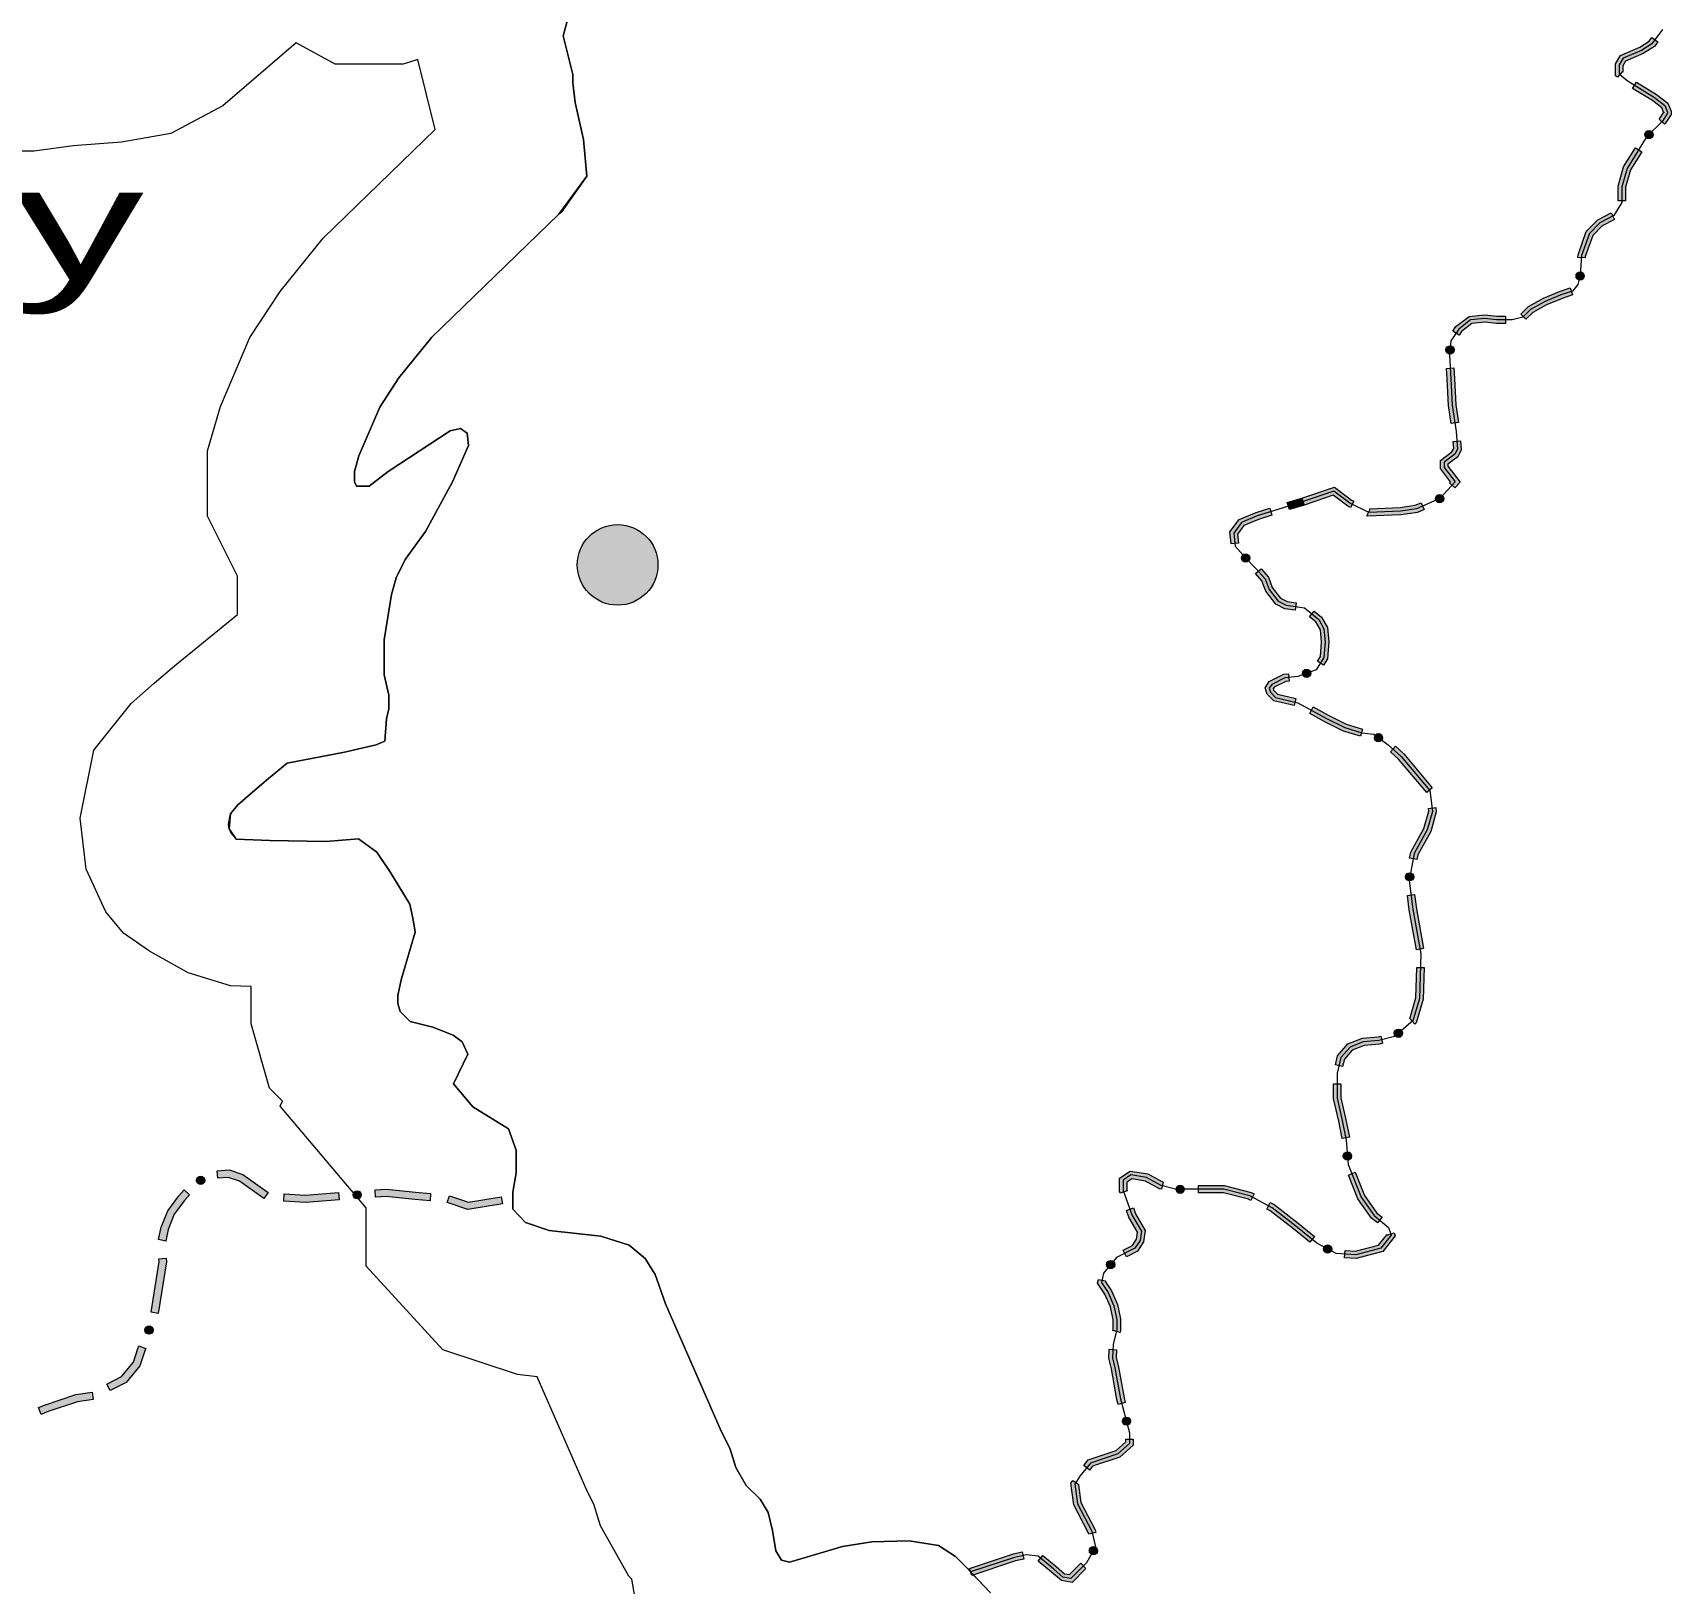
# Model space of a CAD drawing. Header units: metres. Extents: x -835890 to 1024355, y 79891 to 2211954.
# Drawn here: x -549142 to -459810, y 1878046 to 1962605 of the extents above; entities that cross this region are included whole.
import ezdxf

# ---------------------------------------------------------------- set-up
doc = ezdxf.new("R2010")
doc.units = ezdxf.units.M
doc.header["$LTSCALE"] = 2200
for name, color, linetype, lineweight in [('11', 7, 'Continuous', 13), ('15', 7, 'Continuous', 13), ('18', 7, 'Continuous', 13), ('20', 7, 'Continuous', 13), ('35', 7, 'Continuous', 13), ('36', 7, 'Continuous', 13), ('37', 7, 'Continuous', 13), ('8', 7, 'Continuous', 13)]:
    doc.layers.add(name, color=color, linetype=linetype, lineweight=lineweight)

msp = doc.modelspace()

# ---------------------------------------------------------------- hatches: boundary and pattern name
at = {"layer": '37'}
for points in [[(-462743, 1960175), (-462848, 1960263), (-462848, 1960913), (-462573, 1961373), (-461529, 1961822), (-461005, 1962151), (-460864, 1962345), (-460540, 1962110), (-460726, 1961853), (-461343, 1961467), (-462296, 1961057), (-462448, 1960802), (-462448, 1960450), (-462486, 1960482)], [(-460463, 1957896), (-460451, 1957909), (-460210, 1958271), (-460210, 1958244), (-460317, 1958514), (-460836, 1958904), (-461913, 1959573), (-461702, 1959913), (-460610, 1959234), (-459987, 1958766), (-459810, 1958321), (-459810, 1958150), (-460139, 1957654), (-460180, 1957614)], [(-460869, 1957206, 1), (-461187, 1956887, 1)], [(-462706, 1953443), (-462706, 1954233), (-462405, 1955288), (-461757, 1956328), (-461418, 1956117), (-462036, 1955125), (-462306, 1954177), (-462306, 1953443)], [(-464902, 1950349), (-464892, 1950491), (-464440, 1951775), (-463816, 1952402), (-463087, 1952777), (-462904, 1952422), (-463577, 1952075), (-464093, 1951557), (-464497, 1950410), (-464503, 1950323)], [(-464715, 1949556, 1), (-464838, 1949123, 1)], [(-468015, 1947260), (-467597, 1947679), (-466778, 1948127), (-465906, 1948492), (-465315, 1948689), (-465188, 1948310), (-465765, 1948117), (-466604, 1947766), (-467354, 1947356), (-467731, 1946978)], [(-471711, 1946334), (-471546, 1946582), (-470832, 1947139), (-469969, 1947218), (-469318, 1947145), (-468843, 1947145), (-468843, 1946745), (-469341, 1946745), (-469973, 1946816), (-470679, 1946751), (-471249, 1946307), (-471378, 1946112)], [(-471849, 1945534, 1), (-471890, 1945086, 1)], [(-471807, 1941296), (-471953, 1942276), (-472025, 1943716), (-472057, 1944301), (-471658, 1944323), (-471625, 1943737), (-471555, 1942316), (-471411, 1941355)], [(-471902, 1938055), (-471843, 1938118), (-472382, 1938832), (-472382, 1939285), (-471769, 1939745), (-471672, 1939940), (-471700, 1940317), (-471301, 1940347), (-471265, 1939860), (-471453, 1939482), (-471982, 1939085), (-471982, 1938966), (-471323, 1938092), (-471608, 1937784)], [(-479946, 1937228), (-478172, 1937826), (-477235, 1937123), (-477119, 1937065), (-477297, 1936707), (-477446, 1936781), (-478244, 1937380), (-479819, 1936849)], [(-480744, 1936979), (-479942, 1937230), (-479823, 1936848), (-480624, 1936597)], [(-476223, 1936620), (-476262, 1936640), (-474587, 1936709), (-473763, 1936834), (-473436, 1936976), (-473276, 1936610), (-473651, 1936446), (-474548, 1936311), (-476348, 1936236), (-476401, 1936262)], [(-472233, 1937283, 1), (-472646, 1937103, 1)], [(-483803, 1934724), (-483868, 1935380), (-483361, 1936058), (-482447, 1936440), (-481698, 1936677), (-481577, 1936296), (-482309, 1936064), (-483106, 1935731), (-483455, 1935265), (-483405, 1934764)], [(-483178, 1934121, 1), (-482860, 1933802, 1)], [(-480313, 1931115), (-480870, 1931195), (-481368, 1931444), (-481913, 1932148), (-482125, 1932714), (-482473, 1933113), (-482171, 1933376), (-481776, 1932923), (-481560, 1932345), (-481107, 1931761), (-480749, 1931581), (-480256, 1931511)], [(-479099, 1928338), (-478937, 1928592), (-478871, 1929383), (-478937, 1930038), (-479182, 1930470), (-479535, 1930759), (-479281, 1931068), (-478871, 1930732), (-478547, 1930162), (-478470, 1929387), (-478547, 1928461), (-478761, 1928123)], [(-479480, 1927744, 1), (-479903, 1927592, 1)], [(-480363, 1925907), (-481481, 1926171), (-481840, 1926531), (-481957, 1926883), (-481731, 1927223), (-480938, 1927621), (-480679, 1927647), (-480639, 1927249), (-480824, 1927230), (-481457, 1926913), (-481516, 1926824), (-481490, 1926747), (-481279, 1926534), (-480271, 1926297)], [(-476760, 1924239), (-477676, 1924521), (-478692, 1925031), (-479521, 1925485), (-479329, 1925836), (-478506, 1925385), (-477526, 1924894), (-476642, 1924621)], [(-475951, 1924291, 1), (-475587, 1924025, 1)], [(-473144, 1921175), (-474679, 1922995), (-475119, 1923392), (-474851, 1923689), (-474391, 1923273), (-472838, 1921433)], [(-474074, 1917590), (-474012, 1917910), (-473295, 1919205), (-473027, 1920145), (-473046, 1920296), (-472649, 1920345), (-472620, 1920114), (-472923, 1919051), (-473631, 1917771), (-473682, 1917513)], [(-474026, 1916791, 1), (-474112, 1916349, 1)], [(-473707, 1912587), (-474091, 1914770), (-474197, 1915554), (-473801, 1915608), (-473695, 1914832), (-473313, 1912656)], [(-474056, 1908844), (-474068, 1908834), (-473736, 1909969), (-473687, 1911632), (-473287, 1911620), (-473337, 1909905), (-473718, 1908608), (-473795, 1908541)], [(-474513, 1908188, 1), (-474855, 1907894, 1)], [(-478120, 1906322), (-477997, 1906813), (-477435, 1907458), (-476649, 1907773), (-475780, 1907846), (-475645, 1907880), (-475548, 1907492), (-475714, 1907450), (-476556, 1907380), (-477197, 1907123), (-477632, 1906623), (-477732, 1906225)], [(-477751, 1902299), (-477939, 1903242), (-478229, 1904478), (-478229, 1905286), (-477829, 1905286), (-477829, 1904524), (-477548, 1903327), (-477359, 1902377)], [(-477481, 1901567, 1), (-477447, 1901118, 1)], [(-540184, 1899900, 1), (-539798, 1900131, 1)], [(-536539, 1899027), (-537870, 1899977), (-538487, 1900183), (-539060, 1900142), (-539088, 1900541), (-538436, 1900587), (-537686, 1900337), (-536306, 1899352)], [(-489855, 1899315), (-489894, 1899423), (-489894, 1900137), (-489312, 1900527), (-488344, 1900365), (-487551, 1899931), (-487505, 1899918), (-487610, 1899533), (-487702, 1899558), (-488477, 1899982), (-489221, 1900106), (-489494, 1899924), (-489494, 1899494), (-489479, 1899452)], [(-475829, 1897697), (-476151, 1897962), (-476894, 1899004), (-477414, 1900309), (-477042, 1900457), (-476540, 1899197), (-475856, 1898237), (-475575, 1898006)], [(-540592, 1899222), (-540877, 1898923), (-541428, 1898168), (-541766, 1897342), (-541895, 1896708), (-542287, 1896788), (-542150, 1897459), (-541780, 1898365), (-541185, 1899180), (-540881, 1899498)], [(-532437, 1898953), (-534277, 1898810), (-535456, 1898875), (-535434, 1899275), (-534281, 1899211), (-532468, 1899352)], [(-531679, 1899212, 1), (-531231, 1899247, 1)], [(-527483, 1898909), (-528318, 1898967), (-529874, 1899131), (-530447, 1899100), (-530469, 1899499), (-529864, 1899532), (-528283, 1899366), (-527455, 1899308)], [(-486359, 1899530, 1), (-486809, 1899530, 1)], [(-485584, 1899730), (-484179, 1899730), (-482705, 1899360), (-482551, 1899279), (-482739, 1898925), (-482850, 1898984), (-484229, 1899330), (-485584, 1899330)], [(-523532, 1898733), (-525420, 1898427), (-526544, 1898802), (-526418, 1899182), (-525387, 1898837), (-523596, 1899128)], [(-489695, 1896213), (-489190, 1896466), (-488959, 1896813), (-488904, 1897200), (-489377, 1898014), (-489510, 1898376), (-489134, 1898514), (-489013, 1898185), (-488488, 1897281), (-488576, 1896667), (-488915, 1896156), (-489515, 1895855)], [(-481668, 1898809), (-481456, 1898697), (-480157, 1897683), (-479265, 1896956), (-479517, 1896646), (-480407, 1897371), (-481675, 1898360), (-481856, 1898456)], [(-477595, 1896193), (-477021, 1896155), (-475762, 1896487), (-475301, 1897066), (-475291, 1897036), (-474911, 1897162), (-474853, 1896986), (-475532, 1896135), (-476983, 1895752), (-477621, 1895794)], [(-541871, 1895772), (-541855, 1895583), (-542297, 1892759), (-542692, 1892821), (-542257, 1895598), (-542269, 1895739)], [(-490227, 1895598, 1), (-490515, 1895252, 1)], [(-478345, 1896171, 1), (-478742, 1896384, 1)], [(-490250, 1891822), (-490229, 1891908), (-490239, 1892415), (-490389, 1893121), (-490689, 1893807), (-491086, 1894404), (-491040, 1894617), (-490649, 1894533), (-490660, 1894485), (-490336, 1894000), (-490006, 1893243), (-489840, 1892461), (-489828, 1891863), (-489862, 1891725)], [(-542904, 1891650, 1), (-542703, 1892053, 1)], [(-542986, 1890852), (-543034, 1890725), (-543300, 1889909), (-544043, 1888997), (-544917, 1888554), (-545098, 1888911), (-544300, 1889315), (-543657, 1890104), (-543412, 1890857), (-543360, 1890994)], [(-489961, 1887798), (-490032, 1888063), (-490336, 1889747), (-490478, 1890312), (-490447, 1890808), (-490048, 1890783), (-490075, 1890349), (-489945, 1889831), (-489642, 1888151), (-489575, 1887901)], [(-545853, 1888064), (-546705, 1887942), (-548356, 1887390), (-548678, 1887257), (-548831, 1887627), (-548496, 1887765), (-546798, 1888333), (-545909, 1888460)], [(-489567, 1887101, 1), (-489450, 1886666, 1)], [(-491839, 1884469), (-491596, 1884773), (-490082, 1885279), (-489538, 1885764), (-489538, 1885906), (-489138, 1885906), (-489138, 1885585), (-489877, 1884926), (-491357, 1884431), (-491526, 1884219)], [(-491570, 1880715), (-491594, 1880811), (-492384, 1882323), (-492541, 1883505), (-492444, 1883652), (-492111, 1883430), (-492124, 1883409), (-491996, 1882446), (-491217, 1880954), (-491182, 1880811)], [(-498072, 1878854), (-495666, 1879645), (-495190, 1879751), (-495103, 1879360), (-495559, 1879259), (-497947, 1878474)], [(-494067, 1879565), (-493344, 1878960), (-492886, 1878567), (-492615, 1878521), (-492006, 1879133), (-491722, 1878851), (-492478, 1878093), (-493062, 1878191), (-493603, 1878655), (-494324, 1879258)], [(-491198, 1880012, 1), (-491425, 1879623, 1)]]:
    msp.add_hatch(color=256, dxfattribs=at).paths.add_polyline_path(points)
at = {"layer": '8'}
msp.add_hatch(color=256, dxfattribs=at).paths.add_polyline_path([(-515055, 1933585, 1), (-519453, 1933585, 1)])

# ---------------------------------------------------------------- linework, layer by layer
at = {"layer": '11'}
for points in [[(-529732, 1925742), (-529732, 1926481), (-529978, 1927590), (-529978, 1928329), (-529978, 1929499), (-529578, 1931963), (-529332, 1932887), (-528839, 1933872), (-527731, 1935412), (-526254, 1938122), (-525392, 1940093), (-525454, 1940770), (-525823, 1941017), (-526377, 1940893), (-529762, 1938676), (-530809, 1937875), (-531486, 1937875), (-531609, 1938122), (-531609, 1938676), (-531363, 1939538), (-530224, 1942187), (-529178, 1943788), (-527393, 1946005), (-520469, 1952708), (-518938, 1954790), (-519110, 1956784), (-519561, 1958799), (-519700, 1959876), (-519694, 1960320), (-520222, 1962432), (-519976, 1963356)], [(-460295, 1962789), (-460866, 1962002), (-461436, 1961644), (-462434, 1961215), (-462648, 1960857), (-462648, 1960357), (-462220, 1959999), (-460723, 1959069), (-460152, 1958640), (-460010, 1958282), (-460010, 1958211), (-460295, 1957782)], [(-460295, 1957782), (-461151, 1956923), (-462220, 1955207), (-462506, 1954205), (-462506, 1953347), (-462933, 1952631), (-463696, 1952239), (-464267, 1951666), (-464695, 1950450), (-464766, 1949377), (-464909, 1948877), (-465194, 1948519), (-465836, 1948304), (-466691, 1947947), (-467476, 1947518), (-467903, 1947088), (-468474, 1946945), (-469330, 1946945), (-469971, 1947017), (-470756, 1946945), (-471397, 1946445), (-471825, 1945801), (-471896, 1945014), (-471825, 1943726), (-471754, 1942296), (-471540, 1940865), (-471469, 1939900), (-471611, 1939614), (-472182, 1939185), (-472182, 1938899), (-471583, 1938105), (-472418, 1937203), (-473707, 1936640), (-474567, 1936510), (-476305, 1936438), (-477341, 1936952), (-478208, 1937603), (-479883, 1937039)], [(-479883, 1937039), (-481023, 1936681), (-482378, 1936252), (-483234, 1935894), (-483662, 1935322), (-483590, 1934607), (-483020, 1933963), (-482450, 1933391), (-481950, 1932819), (-481737, 1932246), (-481237, 1931602), (-480810, 1931388), (-479811, 1931245), (-479027, 1930601), (-478742, 1930100), (-478670, 1929385), (-478742, 1928527), (-479170, 1927855), (-480168, 1927497), (-480881, 1927426), (-481594, 1927068), (-481737, 1926853), (-481665, 1926639), (-481380, 1926353), (-480168, 1926067), (-478599, 1925208), (-477601, 1924708), (-476674, 1924421), (-476032, 1924350), (-475248, 1923778), (-474535, 1923134), (-472966, 1921274), (-472823, 1920130), (-473109, 1919128), (-473822, 1917841), (-474107, 1916375), (-473893, 1914801), (-473465, 1912369), (-473536, 1909937), (-473893, 1908721), (-474891, 1907863), (-475747, 1907648), (-476603, 1907577), (-477316, 1907290), (-477815, 1906718), (-478029, 1905860), (-478029, 1904501), (-477743, 1903285), (-477530, 1902212), (-477430, 1900889), (-476717, 1899101), (-476004, 1898099), (-475219, 1897455), (-475077, 1897026), (-475647, 1896311), (-477002, 1895953), (-478072, 1896025), (-479141, 1896597), (-480282, 1897527), (-481566, 1898528), (-482778, 1899172), (-484204, 1899530), (-485630, 1899530), (-486842, 1899530), (-487626, 1899744), (-488411, 1900174), (-489266, 1900317), (-489694, 1900031), (-489694, 1899458), (-489195, 1898099), (-488696, 1897241), (-488767, 1896740), (-489053, 1896311), (-490051, 1895810), (-490764, 1894952), (-490873, 1894444), (-490513, 1893903), (-490197, 1893182), (-490039, 1892438), (-490028, 1891886), (-490231, 1891074), (-490276, 1890330), (-490141, 1889789), (-489837, 1888107), (-489338, 1886247), (-489338, 1885675), (-489980, 1885102), (-491477, 1884602), (-492047, 1883886), (-492333, 1883457), (-492190, 1882384), (-491406, 1880882), (-491192, 1880024), (-491691, 1879165), (-492546, 1878307), (-492974, 1878379), (-493473, 1878808), (-494329, 1879523), (-494971, 1879595), (-495613, 1879452), (-498009, 1878664)], [(-498009, 1878664), (-498216, 1878881), (-498832, 1879497), (-499755, 1880113), (-501356, 1880360), (-503387, 1880298), (-504988, 1880052), (-507266, 1879374), (-507881, 1879189), (-508312, 1879312), (-508620, 1879805), (-508805, 1880914), (-509051, 1881900), (-509482, 1882639), (-510251, 1883378), (-510805, 1884364), (-511113, 1885349), (-511667, 1886458), (-514653, 1893285), (-515207, 1894886), (-515761, 1895748), (-516623, 1896486), (-518162, 1896979), (-520994, 1897287), (-522286, 1897718), (-522964, 1898456), (-522964, 1899380), (-522779, 1900426), (-522779, 1901658), (-523210, 1902827), (-525158, 1904037), (-526202, 1905274), (-525423, 1906896), (-525731, 1907574), (-526223, 1907943), (-527331, 1908374), (-528562, 1908682), (-529116, 1909236), (-529239, 1909668), (-529239, 1910099), (-529055, 1910961), (-528531, 1912747), (-528285, 1913548), (-528408, 1914225), (-528593, 1915087), (-529639, 1916812), (-530378, 1917921), (-531380, 1918649), (-533165, 1918490), (-536221, 1918555), (-538053, 1918626), (-538441, 1919190), (-538470, 1919439), (-538356, 1920005), (-537973, 1920486), (-537287, 1921086), (-536294, 1921932), (-535274, 1922764), (-532150, 1923379), (-530425, 1923776), (-529954, 1923964), (-529855, 1925188), (-529732, 1925742)]]:
    msp.add_lwpolyline(points, dxfattribs=at)
at = {"layer": '15'}
for points in [[(-460295, 1962789), (-460866, 1962002), (-461436, 1961644), (-462434, 1961215), (-462648, 1960857), (-462648, 1960357), (-462220, 1959999), (-460723, 1959069), (-460152, 1958640), (-460010, 1958282), (-460010, 1958211), (-460295, 1957782), (-461151, 1956923), (-462220, 1955207), (-462506, 1954205), (-462506, 1953347), (-462933, 1952631), (-463696, 1952239), (-464267, 1951666), (-464695, 1950450), (-464766, 1949377), (-464909, 1948877), (-465194, 1948519), (-465836, 1948304), (-466691, 1947947), (-467476, 1947518), (-467903, 1947088), (-468474, 1946945), (-469330, 1946945), (-469971, 1947017), (-470756, 1946945), (-471397, 1946445), (-471825, 1945801), (-471896, 1945014), (-471825, 1943726), (-471754, 1942296), (-471540, 1940865), (-471469, 1939900), (-471611, 1939614), (-472182, 1939185), (-472182, 1938899), (-471583, 1938105), (-472418, 1937203), (-473707, 1936640), (-474567, 1936510), (-476305, 1936438), (-477341, 1936952), (-478208, 1937603), (-479883, 1937039), (-481023, 1936681), (-482378, 1936252), (-483234, 1935894), (-483662, 1935322), (-483590, 1934607), (-483020, 1933963), (-482450, 1933391), (-481950, 1932819), (-481737, 1932246), (-481237, 1931602), (-480810, 1931388), (-479811, 1931245), (-479027, 1930601), (-478742, 1930100), (-478670, 1929385)], [(-478670, 1929385), (-478742, 1928527), (-479170, 1927855), (-480168, 1927497), (-480881, 1927426), (-481594, 1927068), (-481737, 1926853), (-481665, 1926639), (-481380, 1926353), (-480168, 1926067), (-478599, 1925208), (-477601, 1924708), (-476674, 1924421), (-476032, 1924350), (-475248, 1923778), (-474535, 1923134), (-472966, 1921274), (-472823, 1920130), (-473109, 1919128), (-473822, 1917841), (-474107, 1916375), (-473893, 1914801), (-473465, 1912369), (-473536, 1909937), (-473893, 1908721), (-474891, 1907863), (-475747, 1907648), (-476603, 1907577), (-477316, 1907290), (-477815, 1906718), (-478029, 1905860), (-478029, 1904501), (-477743, 1903285), (-477530, 1902212), (-477430, 1900889), (-476717, 1899101), (-476004, 1898099), (-475219, 1897455), (-475077, 1897026), (-475647, 1896311), (-477002, 1895953), (-478072, 1896025), (-479141, 1896597), (-480282, 1897527), (-481566, 1898528), (-482778, 1899172), (-484204, 1899530), (-485630, 1899530), (-486842, 1899530), (-487626, 1899744), (-488411, 1900174), (-489266, 1900317), (-489694, 1900031), (-489694, 1899458), (-489195, 1898099), (-488696, 1897241), (-488767, 1896740), (-489053, 1896311), (-490051, 1895810), (-490764, 1894952), (-490873, 1894444), (-490513, 1893903), (-490197, 1893182), (-490039, 1892438), (-490028, 1891886), (-490231, 1891074), (-490276, 1890330), (-490141, 1889789), (-489837, 1888107), (-489338, 1886247), (-489338, 1885675), (-489980, 1885102), (-491477, 1884602), (-492047, 1883886), (-492333, 1883457), (-492190, 1882384), (-491406, 1880882), (-491192, 1880024), (-491691, 1879165), (-492546, 1878307), (-492974, 1878379), (-493473, 1878808), (-494329, 1879523), (-494971, 1879595), (-495613, 1879452), (-498009, 1878664), (-496924, 1877526)]]:
    msp.add_lwpolyline(points, dxfattribs=at)
at = {"layer": '18'}
for points in [[(-519976, 1963356), (-520222, 1962432), (-519694, 1960320), (-519700, 1959876), (-519561, 1958799), (-519110, 1956784), (-518938, 1954790), (-520469, 1952708), (-527393, 1946005), (-529178, 1943788), (-530224, 1942187), (-531363, 1939538), (-531609, 1938676), (-531609, 1938122), (-531486, 1937875), (-530809, 1937875), (-529762, 1938676), (-526377, 1940893), (-525823, 1941017), (-525454, 1940770), (-525392, 1940093), (-526254, 1938122), (-527731, 1935412), (-528839, 1933872), (-529332, 1932887), (-529578, 1931963), (-529978, 1929499), (-529978, 1928329), (-529978, 1927590), (-529732, 1926481), (-529732, 1925742), (-529855, 1925188), (-529954, 1923964), (-530425, 1923776), (-532150, 1923379), (-535274, 1922764), (-536294, 1921932), (-537287, 1921086), (-537973, 1920486), (-538356, 1920005), (-538470, 1919439), (-538441, 1919190), (-538053, 1918626)], [(-538053, 1918626), (-536221, 1918555), (-533165, 1918490), (-531380, 1918649), (-530378, 1917921), (-529639, 1916812), (-528593, 1915087), (-528408, 1914225), (-528285, 1913548), (-528531, 1912747), (-529055, 1910961), (-529239, 1910099), (-529239, 1909668), (-529116, 1909236), (-528562, 1908682), (-527331, 1908374), (-526223, 1907943), (-525731, 1907574), (-525423, 1906896), (-526202, 1905274), (-525158, 1904037), (-523210, 1902827), (-522779, 1901658), (-522779, 1900426), (-522964, 1899380), (-522964, 1898456), (-522286, 1897718), (-520994, 1897287), (-518162, 1896979), (-516623, 1896486), (-515761, 1895748), (-515207, 1894886), (-514653, 1893285), (-511667, 1886458), (-511113, 1885349), (-510805, 1884364), (-510251, 1883378), (-509482, 1882639), (-509051, 1881900), (-508805, 1880914), (-508620, 1879805), (-508312, 1879312), (-507881, 1879189), (-507266, 1879374), (-504988, 1880052), (-503387, 1880298), (-501356, 1880360), (-499755, 1880113), (-498832, 1879497), (-498216, 1878881), (-498009, 1878664), (-496924, 1877526)]]:
    msp.add_lwpolyline(points, dxfattribs=at)
at = {"layer": '35'}
for points in [[(-519976, 1963356), (-520222, 1962432), (-519694, 1960320)], [(-534783, 1962055), (-538788, 1958620), (-541608, 1957115), (-544301, 1956639), (-546931, 1956442), (-549074, 1956156), (-552172, 1956156)], [(-527194, 1957332), (-528146, 1961140), (-528955, 1960898), (-532663, 1960898), (-534783, 1962055)], [(-519694, 1960320), (-519700, 1959876), (-519561, 1958799), (-519110, 1956784), (-518938, 1954790)], [(-537978, 1932970), (-539609, 1936234), (-539609, 1939796), (-538914, 1942227), (-537300, 1945983), (-535658, 1948496), (-533313, 1951408), (-527194, 1957332)], [(-518938, 1954790), (-520335, 1952802), (-520469, 1952708), (-527393, 1946005), (-529178, 1943788), (-530224, 1942187), (-531363, 1939538), (-531609, 1938676), (-531609, 1938122), (-531486, 1937875), (-530809, 1937875), (-529762, 1938676)], [(-529762, 1938676), (-526377, 1940893), (-525823, 1941017), (-525454, 1940770), (-525392, 1940093), (-526254, 1938122), (-527731, 1935412), (-528839, 1933872), (-529332, 1932887), (-529578, 1931963), (-529978, 1929499), (-529978, 1928329), (-529978, 1927590), (-529732, 1926481), (-529732, 1925742), (-529855, 1925188), (-529954, 1923964)], [(-538361, 1910632), (-540666, 1911343), (-542786, 1912515), (-544198, 1913504), (-545160, 1914658), (-546234, 1916985), (-546567, 1919766), (-545814, 1923479), (-543784, 1926032), (-542515, 1927142), (-541416, 1928077), (-537978, 1930882), (-537978, 1932970)], [(-529954, 1923964), (-530425, 1923776), (-532150, 1923379), (-535274, 1922764)], [(-535274, 1922764), (-536294, 1921932), (-537287, 1921086), (-537973, 1920486), (-538356, 1920005), (-538470, 1919439), (-538441, 1919190), (-538339, 1918969), (-538053, 1918626)], [(-538053, 1918626), (-536221, 1918555), (-533165, 1918490), (-531380, 1918649), (-530378, 1917921), (-529639, 1916812), (-528593, 1915087), (-528408, 1914225), (-528285, 1913548), (-528531, 1912747), (-529055, 1910961), (-529239, 1910099), (-529239, 1909668), (-529116, 1909236), (-528562, 1908682), (-527331, 1908374), (-526223, 1907943), (-525731, 1907574), (-525423, 1906896), (-526202, 1905274), (-525158, 1904037), (-523210, 1902827), (-522779, 1901658), (-522779, 1900426), (-522964, 1899380), (-522964, 1898456), (-522286, 1897718), (-520994, 1897287), (-518162, 1896979), (-516623, 1896486), (-515761, 1895748), (-515207, 1894886), (-514653, 1893285), (-511667, 1886458), (-511113, 1885349), (-510805, 1884364), (-510251, 1883378), (-509482, 1882639), (-509051, 1881900), (-508805, 1880914), (-508620, 1879805), (-508312, 1879312), (-507881, 1879189), (-507266, 1879374), (-504988, 1880052), (-503387, 1880298), (-501356, 1880360), (-499755, 1880113), (-498832, 1879497), (-498216, 1878881), (-496924, 1877526)], [(-516250, 1876919), (-516473, 1878262), (-516646, 1878428), (-518191, 1881177), (-518558, 1882350), (-518915, 1883065), (-521646, 1889311), (-522710, 1889426), (-526783, 1890784), (-530964, 1895345), (-530964, 1898513), (-535653, 1904067), (-535526, 1904333), (-536240, 1905047), (-537239, 1908548), (-537239, 1910589), (-538361, 1910632)]]:
    msp.add_lwpolyline(points, dxfattribs=at)
at = {"layer": '36'}
for points in [[(-519976, 1963356), (-520222, 1962432), (-519694, 1960320)], [(-519694, 1960320), (-519700, 1959876), (-519561, 1958799), (-519110, 1956784), (-518938, 1954790)], [(-518938, 1954790), (-520469, 1952708), (-527393, 1946005), (-529178, 1943788), (-530224, 1942187), (-531363, 1939538), (-531609, 1938676), (-531609, 1938122), (-531486, 1937875), (-530809, 1937875), (-529762, 1938676)], [(-529762, 1938676), (-526377, 1940893), (-525823, 1941017), (-525454, 1940770), (-525392, 1940093), (-526254, 1938122), (-527731, 1935412), (-528839, 1933872), (-529332, 1932887), (-529578, 1931963), (-529978, 1929499), (-529978, 1928329), (-529978, 1927590), (-529732, 1926481), (-529732, 1925742), (-529855, 1925188), (-529954, 1923964), (-530425, 1923776), (-532150, 1923379), (-535274, 1922764), (-536294, 1921932), (-537287, 1921086), (-537973, 1920486), (-538356, 1920005), (-538441, 1919190), (-538053, 1918626), (-536221, 1918555), (-533165, 1918490), (-531380, 1918649), (-530378, 1917921), (-529639, 1916812), (-528593, 1915087), (-528408, 1914225), (-528285, 1913548), (-528531, 1912747), (-529055, 1910961), (-529239, 1910099), (-529239, 1909668), (-529116, 1909236), (-528562, 1908682), (-527331, 1908374), (-526223, 1907943), (-525731, 1907574), (-525423, 1906896), (-526202, 1905274), (-525158, 1904037), (-523210, 1902827), (-522779, 1901658), (-522779, 1900426), (-522964, 1899380), (-522964, 1898456), (-522286, 1897718), (-520994, 1897287), (-518162, 1896979), (-516623, 1896486), (-515761, 1895748), (-515207, 1894886), (-514653, 1893285), (-511667, 1886458), (-511113, 1885349), (-510805, 1884364), (-510251, 1883378), (-509482, 1882639), (-509051, 1881900), (-508805, 1880914), (-508620, 1879805), (-508312, 1879312), (-507881, 1879189), (-507266, 1879374), (-504988, 1880052), (-503387, 1880298), (-501356, 1880360), (-499755, 1880113), (-498832, 1879497), (-498216, 1878881), (-496924, 1877526)]]:
    msp.add_lwpolyline(points, dxfattribs=at)
at = {"layer": '37'}
for points in [[(-462743, 1960175), (-462848, 1960263), (-462848, 1960913), (-462573, 1961373), (-461529, 1961822), (-461005, 1962151), (-460864, 1962345), (-460540, 1962110), (-460726, 1961853), (-461343, 1961467), (-462296, 1961057), (-462448, 1960802), (-462448, 1960450), (-462486, 1960482)], [(-460463, 1957896), (-460451, 1957909), (-460210, 1958271), (-460210, 1958244), (-460317, 1958514), (-460836, 1958904), (-461913, 1959573), (-461702, 1959913), (-460610, 1959234), (-459987, 1958766), (-459810, 1958321), (-459810, 1958150), (-460139, 1957654), (-460180, 1957614)], [(-462706, 1953443), (-462706, 1954233), (-462405, 1955288), (-461757, 1956328), (-461418, 1956117), (-462036, 1955125), (-462306, 1954177), (-462306, 1953443)], [(-464902, 1950349), (-464892, 1950491), (-464440, 1951775), (-463816, 1952402), (-463087, 1952777), (-462904, 1952422), (-463577, 1952075), (-464093, 1951557), (-464497, 1950410), (-464503, 1950323)], [(-468015, 1947260), (-467597, 1947679), (-466778, 1948127), (-465906, 1948492), (-465315, 1948689), (-465188, 1948310), (-465765, 1948117), (-466604, 1947766), (-467354, 1947356), (-467731, 1946978)], [(-471711, 1946334), (-471546, 1946582), (-470832, 1947139), (-469969, 1947218), (-469318, 1947145), (-468843, 1947145), (-468843, 1946745), (-469341, 1946745), (-469973, 1946816), (-470679, 1946751), (-471249, 1946307), (-471378, 1946112)], [(-471807, 1941296), (-471953, 1942276), (-472025, 1943716), (-472057, 1944301), (-471658, 1944323), (-471625, 1943737), (-471555, 1942316), (-471411, 1941355)], [(-471902, 1938055), (-471843, 1938118), (-472382, 1938832), (-472382, 1939285), (-471769, 1939745), (-471672, 1939940), (-471700, 1940317), (-471301, 1940347), (-471265, 1939860), (-471453, 1939482), (-471982, 1939085), (-471982, 1938966), (-471323, 1938092), (-471608, 1937784)], [(-479946, 1937228), (-478172, 1937826), (-477235, 1937123), (-477119, 1937065), (-477297, 1936707), (-477446, 1936781), (-478244, 1937380), (-479819, 1936849)], [(-480744, 1936979), (-479942, 1937230), (-479823, 1936848), (-480624, 1936597)], [(-476223, 1936620), (-476262, 1936640), (-474587, 1936709), (-473763, 1936834), (-473436, 1936976), (-473276, 1936610), (-473651, 1936446), (-474548, 1936311), (-476348, 1936236), (-476401, 1936262)], [(-483803, 1934724), (-483868, 1935380), (-483361, 1936058), (-482447, 1936440), (-481698, 1936677), (-481577, 1936296), (-482309, 1936064), (-483106, 1935731), (-483455, 1935265), (-483405, 1934764)], [(-480313, 1931115), (-480870, 1931195), (-481368, 1931444), (-481913, 1932148), (-482125, 1932714), (-482473, 1933113), (-482171, 1933376), (-481776, 1932923), (-481560, 1932345), (-481107, 1931761), (-480749, 1931581), (-480256, 1931511)], [(-479099, 1928338), (-478937, 1928592), (-478871, 1929383), (-478937, 1930038), (-479182, 1930470), (-479535, 1930759), (-479281, 1931068), (-478871, 1930732), (-478547, 1930162), (-478470, 1929387), (-478547, 1928461), (-478761, 1928123)], [(-480363, 1925907), (-481481, 1926171), (-481840, 1926531), (-481957, 1926883), (-481731, 1927223), (-480938, 1927621), (-480679, 1927647), (-480639, 1927249), (-480824, 1927230), (-481457, 1926913), (-481516, 1926824), (-481490, 1926747), (-481279, 1926534), (-480271, 1926297)], [(-476760, 1924239), (-477676, 1924521), (-478692, 1925031), (-479521, 1925485), (-479329, 1925836), (-478506, 1925385), (-477526, 1924894), (-476642, 1924621)], [(-473144, 1921175), (-474679, 1922995), (-475119, 1923392), (-474851, 1923689), (-474391, 1923273), (-472838, 1921433)], [(-474074, 1917590), (-474012, 1917910), (-473295, 1919205), (-473027, 1920145), (-473046, 1920296), (-472649, 1920345), (-472620, 1920114), (-472923, 1919051), (-473631, 1917771), (-473682, 1917513)], [(-473707, 1912587), (-474091, 1914770), (-474197, 1915554), (-473801, 1915608), (-473695, 1914832), (-473313, 1912656)], [(-474056, 1908844), (-474068, 1908834), (-473736, 1909969), (-473687, 1911632), (-473287, 1911620), (-473337, 1909905), (-473718, 1908608), (-473795, 1908541)], [(-478120, 1906322), (-477997, 1906813), (-477435, 1907458), (-476649, 1907773), (-475780, 1907846), (-475645, 1907880), (-475548, 1907492), (-475714, 1907450), (-476556, 1907380), (-477197, 1907123), (-477632, 1906623), (-477732, 1906225)], [(-477751, 1902299), (-477939, 1903242), (-478229, 1904478), (-478229, 1905286), (-477829, 1905286), (-477829, 1904524), (-477548, 1903327), (-477359, 1902377)], [(-536539, 1899027), (-537870, 1899977), (-538487, 1900183), (-539060, 1900142), (-539088, 1900541), (-538436, 1900587), (-537686, 1900337), (-536306, 1899352)], [(-489855, 1899315), (-489894, 1899423), (-489894, 1900137), (-489312, 1900527), (-488344, 1900365), (-487551, 1899931), (-487505, 1899918), (-487610, 1899533), (-487702, 1899558), (-488477, 1899982), (-489221, 1900106), (-489494, 1899924), (-489494, 1899494), (-489479, 1899452)], [(-475829, 1897697), (-476151, 1897962), (-476894, 1899004), (-477414, 1900309), (-477042, 1900457), (-476540, 1899197), (-475856, 1898237), (-475575, 1898006)], [(-540592, 1899222), (-540877, 1898923), (-541428, 1898168), (-541766, 1897342), (-541895, 1896708), (-542287, 1896788), (-542150, 1897459), (-541780, 1898365), (-541185, 1899180), (-540881, 1899498)], [(-532437, 1898953), (-534277, 1898810), (-535456, 1898875), (-535434, 1899275), (-534281, 1899211), (-532468, 1899352)], [(-527483, 1898909), (-528318, 1898967), (-529874, 1899131), (-530447, 1899100), (-530469, 1899499), (-529864, 1899532), (-528283, 1899366), (-527455, 1899308)], [(-485584, 1899730), (-484179, 1899730), (-482705, 1899360), (-482551, 1899279), (-482739, 1898925), (-482850, 1898984), (-484229, 1899330), (-485584, 1899330)], [(-523532, 1898733), (-525420, 1898427), (-526544, 1898802), (-526418, 1899182), (-525387, 1898837), (-523596, 1899128)], [(-489695, 1896213), (-489190, 1896466), (-488959, 1896813), (-488904, 1897200), (-489377, 1898014), (-489510, 1898376), (-489134, 1898514), (-489013, 1898185), (-488488, 1897281), (-488576, 1896667), (-488915, 1896156), (-489515, 1895855)], [(-481668, 1898809), (-481456, 1898697), (-480157, 1897683), (-479265, 1896956), (-479517, 1896646), (-480407, 1897371), (-481675, 1898360), (-481856, 1898456)], [(-477595, 1896193), (-477021, 1896155), (-475762, 1896487), (-475301, 1897066), (-475291, 1897036), (-474911, 1897162), (-474853, 1896986), (-475532, 1896135), (-476983, 1895752), (-477621, 1895794)], [(-541871, 1895772), (-541855, 1895583), (-542297, 1892759), (-542692, 1892821), (-542257, 1895598), (-542269, 1895739)], [(-490250, 1891822), (-490229, 1891908), (-490239, 1892415), (-490389, 1893121), (-490689, 1893807), (-491086, 1894404), (-491040, 1894617), (-490649, 1894533), (-490660, 1894485), (-490336, 1894000), (-490006, 1893243), (-489840, 1892461), (-489828, 1891863), (-489862, 1891725)], [(-542986, 1890852), (-543034, 1890725), (-543300, 1889909), (-544043, 1888997), (-544917, 1888554), (-545098, 1888911), (-544300, 1889315), (-543657, 1890104), (-543412, 1890857), (-543360, 1890994)], [(-489961, 1887798), (-490032, 1888063), (-490336, 1889747), (-490478, 1890312), (-490447, 1890808), (-490048, 1890783), (-490075, 1890349), (-489945, 1889831), (-489642, 1888151), (-489575, 1887901)], [(-545853, 1888064), (-546705, 1887942), (-548356, 1887390), (-548678, 1887257), (-548831, 1887627), (-548496, 1887765), (-546798, 1888333), (-545909, 1888460)], [(-491839, 1884469), (-491596, 1884773), (-490082, 1885279), (-489538, 1885764), (-489538, 1885906), (-489138, 1885906), (-489138, 1885585), (-489877, 1884926), (-491357, 1884431), (-491526, 1884219)], [(-491570, 1880715), (-491594, 1880811), (-492384, 1882323), (-492541, 1883505), (-492444, 1883652), (-492111, 1883430), (-492124, 1883409), (-491996, 1882446), (-491217, 1880954), (-491182, 1880811)], [(-498072, 1878854), (-495666, 1879645), (-495190, 1879751), (-495103, 1879360), (-495559, 1879259), (-497947, 1878474)], [(-494067, 1879565), (-493344, 1878960), (-492886, 1878567), (-492615, 1878521), (-492006, 1879133), (-491722, 1878851), (-492478, 1878093), (-493062, 1878191), (-493603, 1878655), (-494324, 1879258)]]:
    msp.add_lwpolyline(points, close=True, dxfattribs=at)
for centre in [(-461028, 1957047), (-464777, 1949340), (-471870, 1945310), (-472440, 1937193), (-483019, 1933962), (-479691, 1927668), (-475769, 1924158), (-474069, 1916570), (-474684, 1908041), (-477464, 1901343), (-539991, 1900015), (-531455, 1899230), (-486584, 1899530), (-490371, 1895425), (-478544, 1896277), (-542804, 1891851), (-489509, 1886884), (-491311, 1879818)]:
    msp.add_circle(centre, 225, dxfattribs=at)
at = {"layer": '8'}
msp.add_circle((-517254, 1933585), 2199, dxfattribs=at)

# ---------------------------------------------------------------- texts
at = {"layer": '20', "width": 1.7}
msp.add_text('phông saly', height=6200, dxfattribs=at).set_placement((-611260, 1949116))

doc.saveas('drawing.dxf')
